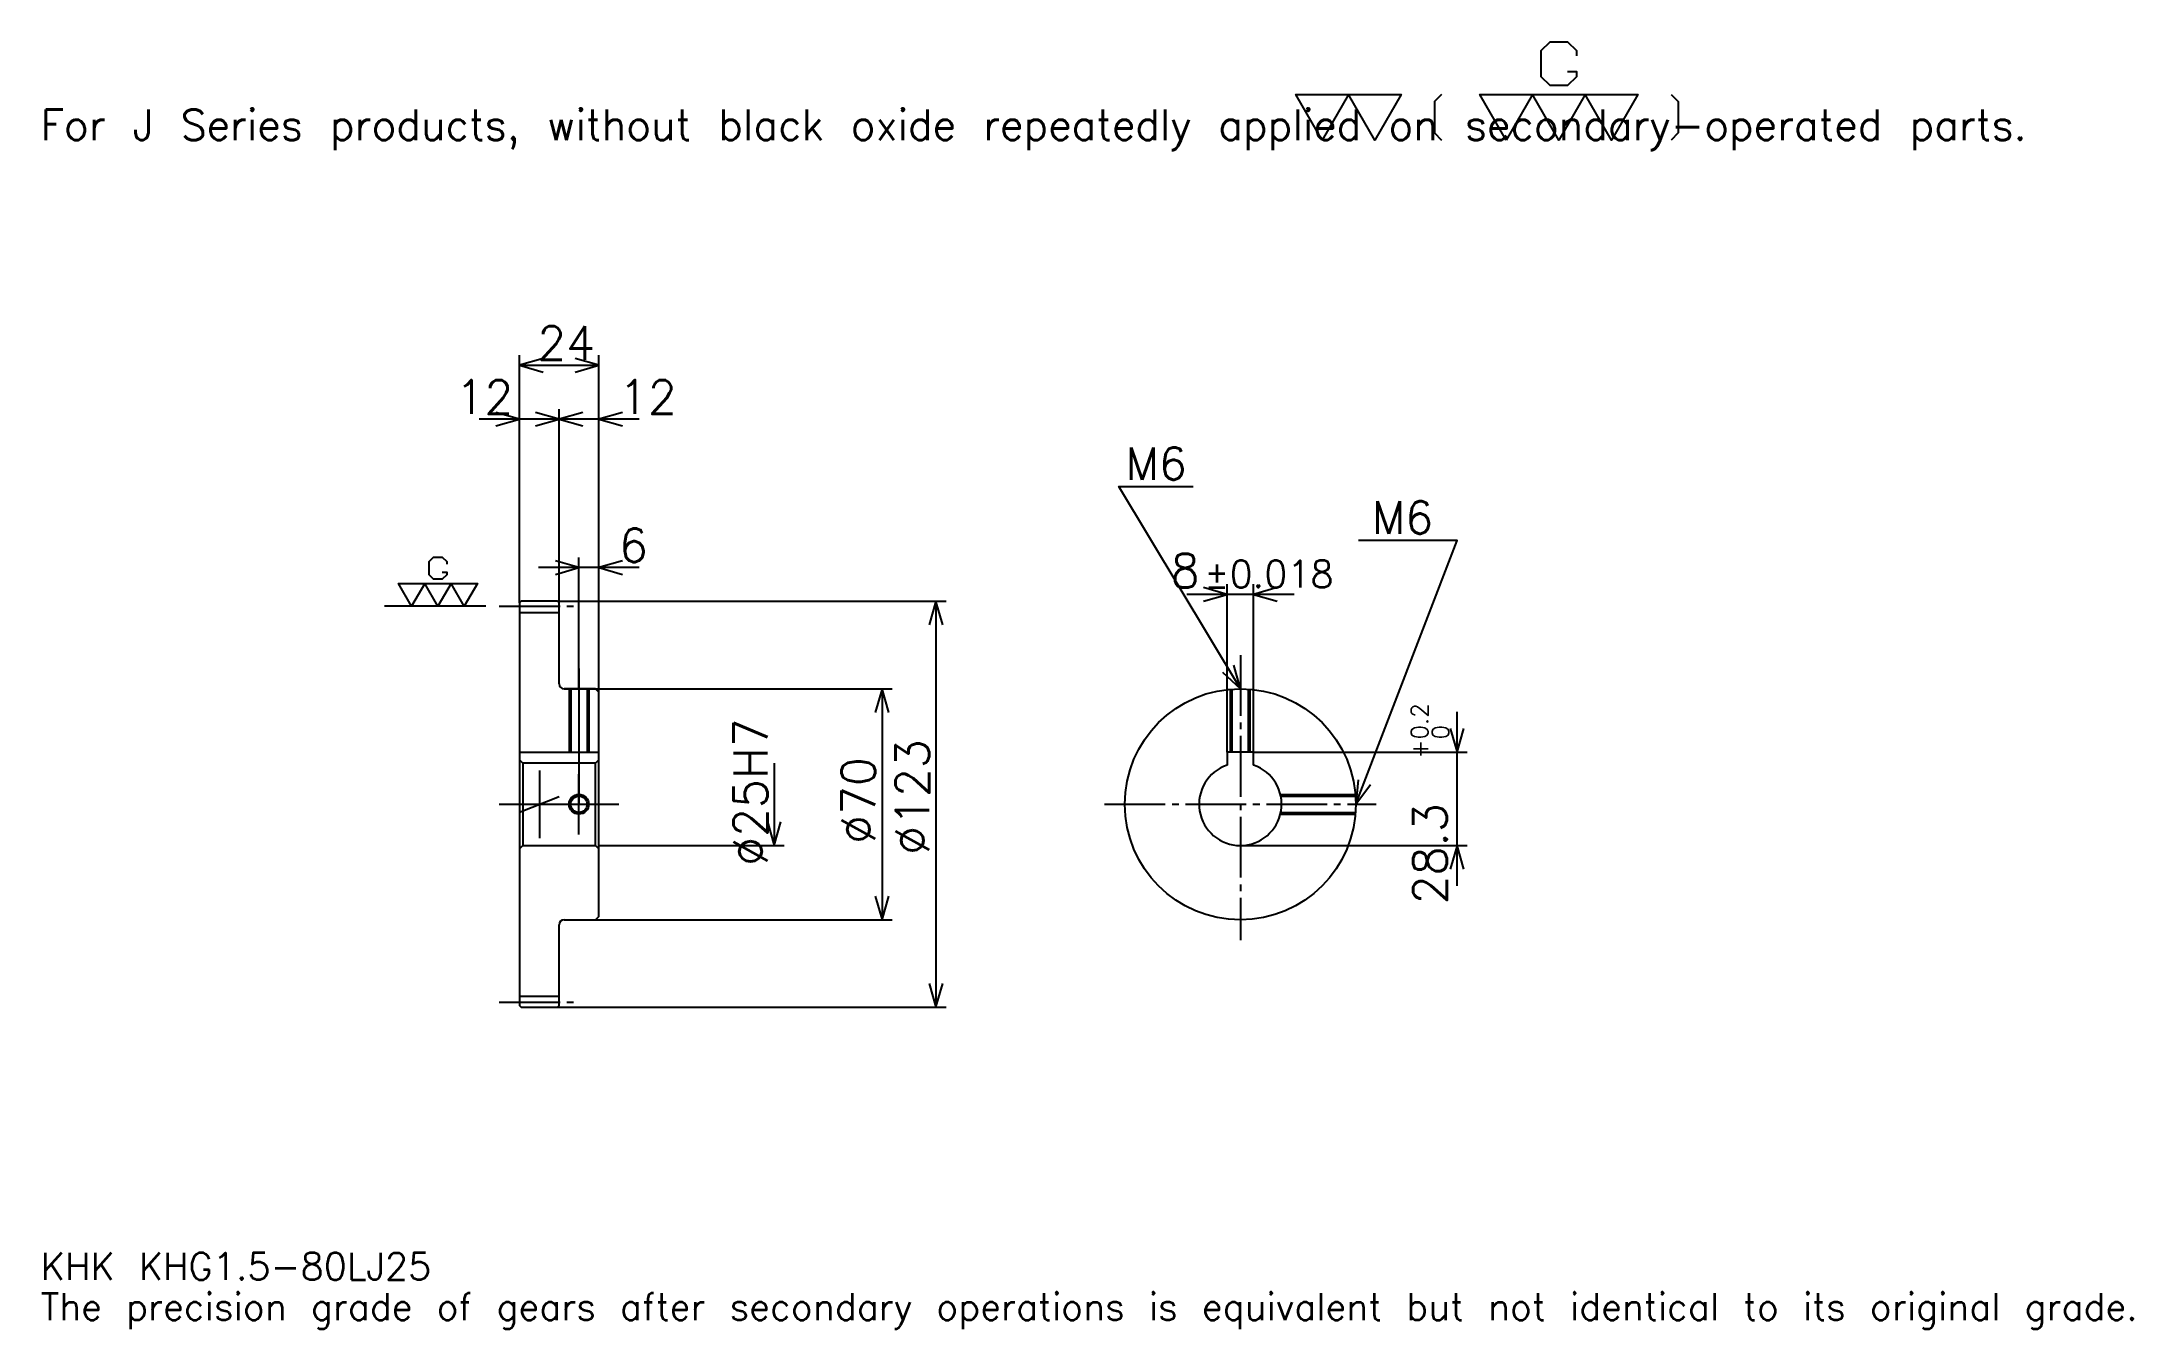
# Model space of a CAD drawing. Extents: x 21 to 654, y 7 to 398.
import ezdxf

# ---------------------------------------------------------------- set-up
doc = ezdxf.new("R2010")
doc.units = 0
doc.linetypes.add('DASHDOT', pattern=[24.521738, 18.391304, -2.043478, 2.043478, -2.043478])
doc.layers.get('0').update_dxf_attribs({"linetype": 'CONTINUOUS'})
doc.layers.add('DASHDOT', color=6, linetype='DASHDOT')
doc.styles.add('KANJI', font='TXT', dxfattribs={"bigfont": 'BIGFONT'})

msp = doc.modelspace()

# ---------------------------------------------------------------- linework, layer by layer
at = {"color": 5}
for p, q in [((165.521729, 228.043488), (165.521729, 302.630432)), ((165.521729, 299.565216), (189.521729, 299.565216)), ((189.521729, 228.043488), (189.521729, 302.630432)), ((177.521729, 228.043488), (177.521729, 286.282623)), ((189.782593, 283.217407), (153.260864, 283.217407)), ((201.782593, 283.217407), (165.260864, 283.217407)), ((183.521729, 228.043488), (183.521729, 241.326096)), ((201.782593, 238.26088), (171.260864, 238.26088)), ((400.173889, 230.152191), (367.652161, 230.152191)), ((379.913025, 182.343491), (379.913025, 233.217407)), ((387.913025, 182.343491), (387.913025, 233.217407)), ((165.521729, 227.543488), (165.521729, 228.043488)), ((177.021729, 228.043488), (189.521729, 228.043488)), ((177.521729, 227.543488), (177.521729, 228.043488)), ((183.521729, 201.543488), (183.521729, 228.043488)), ((183.521729, 201.543488), (183.521729, 228.043488)), ((189.521729, 228.043488), (294.760864, 228.043488)), ((189.521729, 200.543488), (189.521729, 228.043488)), ((291.695648, 228.043488), (291.695648, 105.043488)), ((179.021729, 201.543488), (189.521729, 201.543488)), ((189.521729, 201.543488), (278.413025, 201.543488)), ((275.347809, 201.543488), (275.347809, 131.543488)), ((449.565216, 141.782623), (449.565216, 194.604355)), ((242.652161, 179.043488), (242.652161, 154.043488)), ((387.913025, 182.343491), (452.630432, 182.343491)), ((189.521729, 154.043488), (245.717377, 154.043488)), ((383.913025, 154.043488), (452.630432, 154.043488)), ((179.021729, 131.543488), (189.521729, 131.543488)), ((189.521729, 131.543488), (278.413025, 131.543488)), ((177.021729, 105.043488), (189.521729, 105.043488)), ((189.521729, 105.043488), (294.760864, 105.043488))]:
    msp.add_line(p, q, dxfattribs=at)
at = {"color": 7}
for p, q in [((155.304337, 226.543488), (124.652161, 226.543488)), ((171.521729, 176.76088), (171.521729, 156.326096))]:
    msp.add_line(p, q, dxfattribs=at)
at = {"color": 4}
for p, q in [((165.521729, 224.668488), (177.521729, 224.668488)), ((165.521729, 182.343491), (189.521729, 182.343491)), ((166.521729, 179.043488), (166.521729, 154.043488)), ((188.521729, 179.043488), (189.521729, 180.043488)), ((188.521729, 154.043488), (189.521729, 153.043488)), ((165.521729, 108.418488), (177.521729, 108.418488))]:
    msp.add_line(p, q, dxfattribs=at)
at = {"color": 7}
for points in [[(483.078247, 388.546936), (485.734772, 388.546936), (485.734772, 386.953033), (483.078247, 384.296509), (477.765198, 384.296509), (475.108704, 386.953033), (475.108704, 394.922607), (477.765198, 397.579132), (483.078247, 397.579132), (485.734772, 394.922607), (485.734772, 393.328674)], [(408.695648, 367.82608), (400.726074, 381.639984), (432.60434, 381.639984), (424.634766, 367.82608), (416.665222, 381.639984), (408.695648, 367.82608)], [(444.824341, 381.639984), (442.699127, 379.514771), (442.699127, 369.951294), (444.824341, 367.82608)], [(464.482605, 367.82608), (456.513031, 381.639984), (504.330444, 381.639984), (496.36087, 367.82608), (488.391296, 381.639984), (480.421753, 367.82608), (472.452179, 381.639984), (464.482605, 367.82608)], [(514.425232, 381.639984), (516.550415, 379.514771), (516.550415, 369.951294), (514.425232, 367.82608)], [(142.123901, 236.903931), (143.452164, 236.903931), (143.452164, 236.106964), (142.123901, 234.778702), (139.467377, 234.778702), (138.139114, 236.106964), (138.139114, 240.091751), (139.467377, 241.420013), (142.123901, 241.420013), (143.452164, 240.091751), (143.452164, 239.2948)], [(132.82608, 226.543488), (128.841293, 233.450439), (152.749985, 233.450439), (148.765213, 226.543488), (144.780426, 233.450439), (140.795639, 226.543488), (136.810852, 233.450439), (132.82608, 226.543488)]]:
    msp.add_lwpolyline(points, dxfattribs=at)
at = {"color": 5}
for points in [[(172.673904, 301.608704), (165.521729, 299.565216), (172.673904, 297.521729)], [(182.369553, 297.521729), (189.521729, 299.565216), (182.369553, 301.608704)], [(158.369553, 281.17392), (165.521729, 283.217407), (158.369553, 285.260864)], [(170.369553, 281.17392), (177.521729, 283.217407), (170.369553, 285.260864)], [(184.673904, 285.260864), (177.521729, 283.217407), (184.673904, 281.17392)], [(196.673904, 285.260864), (189.521729, 283.217407), (196.673904, 281.17392)], [(383.913025, 201.543488), (347.130432, 262.847839), (369.608704, 262.847839)], [(418.913025, 166.543488), (449.565216, 246.5), (419.730408, 246.5)], [(176.369553, 236.217407), (183.521729, 238.26088), (176.369553, 240.304352)], [(196.673904, 240.304352), (189.521729, 238.26088), (196.673904, 236.217407)], [(372.760864, 228.108704), (379.913025, 230.152191), (372.760864, 232.195663)], [(395.065216, 232.195663), (387.913025, 230.152191), (395.065216, 228.108704)], [(293.739136, 220.891312), (291.695648, 228.043488), (289.652161, 220.891312)], [(378.481018, 206.625061), (383.913025, 201.543488), (381.985535, 208.727783)], [(277.391296, 194.391312), (275.347809, 201.543488), (273.304321, 194.391312)], [(447.521729, 189.495667), (449.565216, 182.343491), (451.608704, 189.495667)], [(419.565125, 173.953217), (418.913025, 166.543488), (423.381287, 172.490265)], [(240.608673, 161.195663), (242.652161, 154.043488), (244.695648, 161.195663)], [(451.608704, 146.891312), (449.565216, 154.043488), (447.521729, 146.891312)], [(273.304321, 138.695663), (275.347809, 131.543488), (277.391296, 138.695663)], [(289.652161, 112.195663), (291.695648, 105.043488), (293.739136, 112.195663)]]:
    msp.add_lwpolyline(points, dxfattribs=at)
at = {"color": 4}
for points in [[(177.521729, 203.043488), (177.521729, 227.543488), (177.021729, 228.043488), (166.021729, 228.043488), (165.521729, 227.543488), (165.521729, 153.043488)], [(179.021729, 131.543488), (188.521729, 131.543488), (189.521729, 132.543488), (189.521729, 200.543488), (188.521729, 201.543488), (179.021729, 201.543488)], [(180.521729, 201.543488), (180.521729, 182.343491)], [(181.061722, 201.543488), (181.061722, 182.343491)], [(185.98172, 201.543488), (185.98172, 182.343491)], [(186.521729, 201.543488), (186.521729, 182.343491)], [(380.913025, 182.343491), (380.913025, 201.414673)], [(381.453033, 182.343491), (381.453033, 201.456924)], [(386.373047, 182.343491), (386.373047, 201.456924)], [(386.913025, 182.343491), (386.913025, 201.414673)], [(165.521729, 153.043488), (166.521729, 154.043488), (188.521729, 154.043488), (188.521729, 179.043488), (166.521729, 179.043488), (165.521729, 180.043488)], [(387.913025, 178.3862), (387.913025, 182.343491), (379.913025, 182.343491), (379.913025, 178.3862)], [(396.047699, 169.543488), (418.784241, 169.543488)], [(396.168579, 169.003494), (418.826477, 169.003494)], [(396.047699, 163.543488), (418.784241, 163.543488)], [(396.168579, 164.083481), (418.826477, 164.083481)], [(165.521729, 153.043488), (165.521729, 105.543488), (166.021729, 105.043488), (177.021729, 105.043488), (177.521729, 105.543488), (177.521729, 130.043488)]]:
    msp.add_lwpolyline(points, dxfattribs=at)
for centre, radius in [((383.913025, 166.543488), 35), ((183.521729, 166.543488), 2.46)]:
    msp.add_circle(centre, radius, dxfattribs=at)
at = {"color": 7}
msp.add_circle((183.521729, 166.543488), 3, dxfattribs=at)
at = {"color": 4}
for centre, radius, start, end in [((179.021729, 203.043488), 1.5, 180, 270), ((383.913025, 166.543488), 12.5, 108.662925185, 71.337074815), ((179.021729, 130.043488), 1.5, 90, 180)]:
    msp.add_arc(centre, radius, start, end, dxfattribs=at)
at = {"layer": 'DASHDOT', "color": 7}
for p, q in [((159.391296, 226.543488), (183.652161, 226.543488)), ((383.913025, 211.76088), (383.913025, 125.413055)), ((183.521729, 201.543488), (183.521729, 166.543488)), ((159.391296, 166.543488), (195.652161, 166.543488)), ((165.521729, 164.180023), (177.521729, 168.906952)), ((342.782593, 166.543488), (425.043457, 166.543488)), ((159.391296, 106.543488), (183.652161, 106.543488))]:
    msp.add_line(p, q, dxfattribs=at)
for points in [[(183.521729, 207.67392), (183.521729, 176.213058)], [(183.521729, 157.413055), (183.521729, 175.67392)], [(174.391296, 166.543488), (192.652161, 166.543488)]]:
    msp.add_lwpolyline(points, dxfattribs=at)

# ---------------------------------------------------------------- texts
at = {"color": 7, "style": 'KANJI'}
for s, height, p in [('For J Series products, without black oxide repeatedly applied on secondary-operated parts.', 9.195652, (20.434782, 367.82608)), ('24', 10.217391, (170.880417, 301.200012)), ('12', 10.217391, (146.108688, 284.852173)), ('12', 10.217391, (195.652161, 284.852173)), ('M6', 9.808696, (349.173889, 264.891296)), ('M6', 9.808696, (423.817383, 248.543488)), ('6', 10.217391, (195.652161, 239.89566)), ('8', 10.217391, (362.822327, 232.195663)), ('%%p0.018', 8.173913, (372.936279, 232.195663)), ('KHK KHG1.5-80LJ25', 8.173913, (20.434782, 22.47826)), ('The precision grade of gears after secondary operations is equivalent but not identical to its original grade.', 8.173913, (20.434782, 10.217391))]:
    msp.add_text(s, height=height, dxfattribs=at).set_placement(p)
for s, height, p in [('0.2', 5.108696, (440.778259, 186.176697)), ('%%c25H7', 10.217391, (240.608673, 147.896744)), ('%%c123', 10.217391, (289.652161, 151.217407)), ('+', 5.108696, (440.778259, 180.454956)), ('0', 5.108696, (447.113037, 186.176697)), ('%%c70', 10.217391, (273.304321, 154.538055)), ('28.3', 10.217391, (446.5, 136.230042))]:
    msp.add_text(s, height=height, rotation=90, dxfattribs=at).set_placement(p)

doc.saveas('drawing.dxf')
